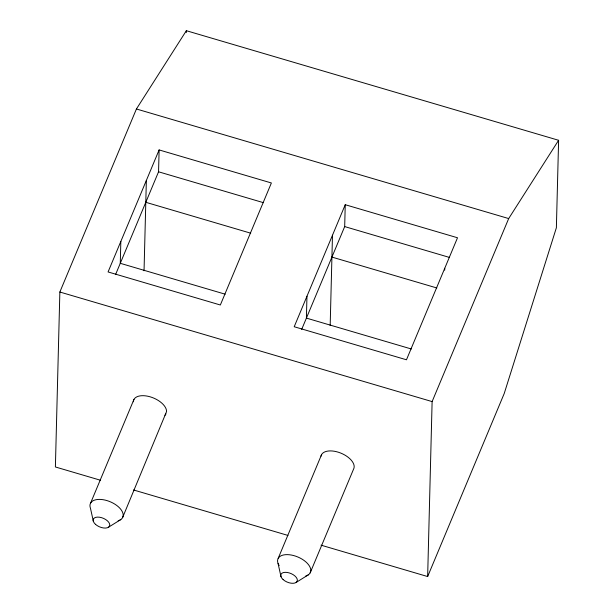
<?xml version="1.0" encoding="UTF-8"?>
<svg xmlns="http://www.w3.org/2000/svg" width="614" height="614" viewBox="0 0 614 614"><rect width="100%" height="100%" fill="white"/><g stroke="black" fill="none" stroke-linecap="round" stroke-linejoin="round"><path stroke-width="0.92" d="M321.03 545.163L427.651 576.554L504.217 393.52L556.376 227.756L558.61 140.284L186.349 30.7L136.423 108.985L59.857 292.018L55.39 466.97L100.427 480.225M120.835 241.44L120.275 263.306L225.184 294.19M144.044 270.759L146.355 180.432M115.532 274.642L158.558 171.797L159.118 149.923L271.38 182.972L220.342 304.997L108.072 271.948L159.118 149.923M186.303 32.603L186.349 30.7M306.962 296.232L306.401 318.098L411.311 348.982M330.178 325.55L332.481 235.223M301.666 329.434L344.684 226.581L345.245 204.715L457.514 237.764L406.468 359.789L294.206 326.74L345.245 204.715M427.651 576.554L432.118 401.594L508.684 218.561L558.61 140.284M444.705 270.168L444.751 268.272M122.554 517.663L166.571 411.564A17.583 9.371 22.7 0 0 150.2 396.828A17.583 9.371 22.7 0 0 133.33 401.779M90.58 503.119L133.967 399.399M278.188 558.341L321.575 454.621M310.162 572.885L353.549 469.165A17.583 9.371 22.7 0 0 340.693 453.055A17.583 9.371 22.7 0 0 321.022 456.164M108.594 527.165L120.835 519.544M296.201 582.394L308.443 574.773M136.423 108.985L508.684 218.561M158.558 171.797L263.467 202.674M344.684 226.581L449.594 257.466M145.794 202.298L250.704 233.182M331.928 257.089L436.83 287.974M59.857 292.018L432.118 401.594M133.522 489.964L287.943 535.423M278.058 563.437L281.012 576.73M93.405 521.501L90.45 508.208A17.583 9.371 22.7 0 1 111.111 502.145A17.583 9.371 22.7 0 1 118.141 520.802M165.941 413.943A17.583 9.371 22.7 0 1 164.905 415.264M279.155 565.578A17.583 9.371 22.7 0 1 285.456 554.688A17.583 9.371 22.7 0 1 307.292 563.268A17.583 9.371 22.7 0 1 305.749 576.032M95.5 524.341A8.796 4.682 22.7 0 0 109.453 526.229A8.796 4.682 22.7 0 0 99.43 517.203A8.796 4.682 22.7 0 0 95.5 524.341M283.1 579.562A8.796 4.682 22.7 0 0 297.061 581.45A8.796 4.682 22.7 0 0 287.037 572.432A8.796 4.682 22.7 0 0 283.1 579.562"/></g></svg>
